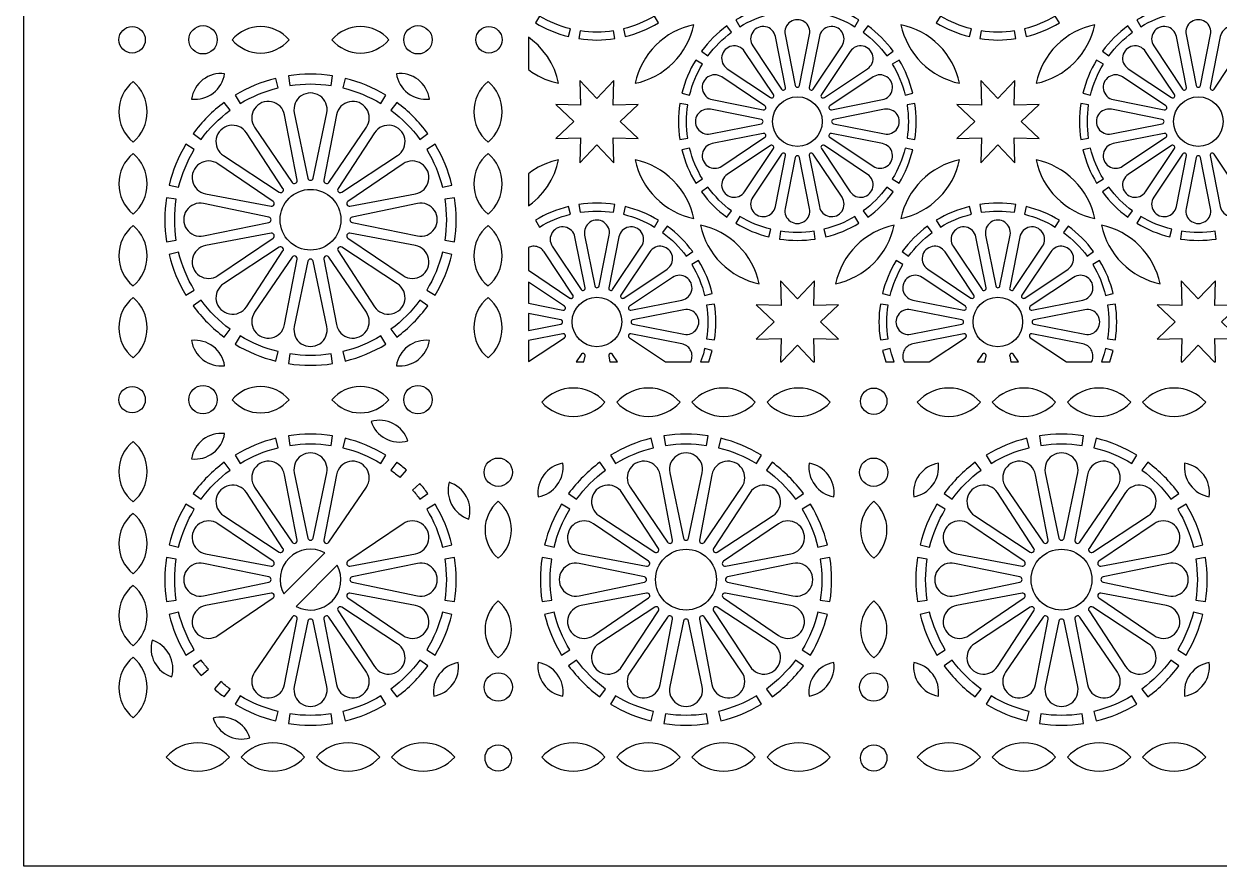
# Model space of a CAD drawing. Header units: millimetres. Extents: x 0 to 1380, y 140 to 1220.
# Drawn here: x 0 to 417.3, y 139.8 to 434 of the extents above; entities that cross this region are included whole.
import ezdxf

# ---------------------------------------------------------------- set-up
doc = ezdxf.new("R2010")
doc.units = ezdxf.units.MM
doc.layers.add('CUT', color=1, linetype='CONTINUOUS')

msp = doc.modelspace()

# ---------------------------------------------------------------- linework, layer by layer
at = {"layer": 'CUT'}
for points in [[(0, 1220), (1380.15, 1220), (1380.15, 139.85), (0, 139.85)], [(176.15, 418.141), (177.393, 417.216), (179.595, 415.888), (181.916, 414.78), (184.333, 413.903), (186.705, 413.295), (186.097, 415.667), (185.22, 418.084), (184.112, 420.405), (182.784, 422.607), (181.249, 424.67), (179.521, 426.576), (177.616, 428.303), (176.15, 429.394)], [(185.708, 393.974), (194.357, 394.207), (194.124, 385.558), (200.075, 391.839), (206.026, 385.558), (205.793, 394.207), (214.442, 393.974), (208.161, 399.925), (214.442, 405.876), (205.793, 405.643), (206.026, 414.292), (200.075, 408.011), (194.124, 414.292), (194.357, 405.643), (185.708, 405.876), (191.989, 399.925)], [(325.708, 393.974), (334.357, 394.207), (334.124, 385.558), (340.075, 391.839), (346.026, 385.558), (345.793, 394.207), (354.442, 393.974), (348.161, 399.925), (354.442, 405.876), (345.793, 405.643), (346.026, 414.292), (340.075, 408.011), (334.124, 414.292), (334.357, 405.643), (325.708, 405.876), (331.989, 399.925)], [(176.15, 370.456), (177.616, 371.547), (179.521, 373.274), (181.249, 375.18), (182.784, 377.243), (184.112, 379.445), (185.22, 381.766), (186.097, 384.183), (186.705, 386.555), (184.333, 385.947), (181.916, 385.07), (179.595, 383.962), (177.393, 382.634), (176.15, 381.709)], [(176.15, 347.986), (190.658, 338.292), (190.726, 338.251), (190.796, 338.219), (190.869, 338.193), (190.943, 338.176), (191.02, 338.166), (191.098, 338.163), (191.174, 338.169), (191.249, 338.182), (191.324, 338.203), (191.395, 338.231), (191.463, 338.267), (191.528, 338.31), (191.588, 338.358), (191.642, 338.412), (191.69, 338.472), (191.733, 338.537), (191.769, 338.605), (191.797, 338.676), (191.818, 338.751), (191.831, 338.826), (191.837, 338.902), (191.834, 338.98), (191.824, 339.057), (191.807, 339.131), (191.781, 339.204), (191.749, 339.274), (191.708, 339.342), (181.626, 354.431), (181.353, 354.796), (181.047, 355.129), (180.705, 355.429), (180.336, 355.693), (179.941, 355.915), (179.525, 356.096), (179.092, 356.233), (178.647, 356.324), (178.195, 356.368), (177.742, 356.366), (177.291, 356.316), (176.848, 356.22), (176.416, 356.078), (176.15, 355.958)], [(176.15, 336.443), (188.174, 334.051), (188.252, 334.04), (188.329, 334.036), (188.406, 334.041), (188.481, 334.053), (188.556, 334.073), (188.628, 334.101), (188.697, 334.135), (188.761, 334.176), (188.821, 334.224), (188.877, 334.278), (188.926, 334.337), (188.97, 334.4), (189.006, 334.468), (189.036, 334.539), (189.058, 334.613), (189.073, 334.688), (189.079, 334.766), (189.078, 334.842), (189.069, 334.919), (189.053, 334.994), (189.028, 335.066), (188.996, 335.137), (188.958, 335.204), (188.913, 335.266), (188.861, 335.324), (188.805, 335.376), (188.742, 335.423), (176.15, 343.837)], [(264.543, 316), (270.075, 321.839), (275.607, 316), (276.014, 316), (275.793, 324.207), (284.442, 323.974), (278.161, 329.925), (284.442, 335.876), (275.793, 335.643), (276.026, 344.292), (270.075, 338.011), (264.124, 344.292), (264.357, 335.643), (255.708, 335.876), (261.989, 329.925), (255.708, 323.974), (264.357, 324.207), (264.136, 316)], [(404.543, 316), (410.075, 321.839), (415.607, 316), (416.014, 316), (415.793, 324.207), (424.442, 323.974), (418.161, 329.925), (424.442, 335.876), (415.793, 335.643), (416.026, 344.292), (410.075, 338.011), (404.124, 344.292), (404.357, 335.643), (395.708, 335.876), (401.989, 329.925), (395.708, 323.974), (404.357, 324.207), (404.136, 316)], [(176.15, 326.924), (187.5, 329.182), (187.577, 329.202), (187.65, 329.228), (187.719, 329.262), (187.784, 329.302), (187.845, 329.349), (187.901, 329.402), (187.952, 329.46), (187.995, 329.523), (188.034, 329.59), (188.064, 329.661), (188.087, 329.735), (188.103, 329.809), (188.11, 329.887), (188.11, 329.963), (188.103, 330.041), (188.087, 330.115), (188.064, 330.189), (188.034, 330.26), (187.995, 330.327), (187.952, 330.39), (187.901, 330.448), (187.845, 330.501), (187.784, 330.548), (187.719, 330.588), (187.65, 330.622), (187.577, 330.648), (187.5, 330.668), (176.15, 332.926)], [(188.742, 324.427), (188.805, 324.474), (188.861, 324.526), (188.913, 324.584), (188.958, 324.646), (188.996, 324.713), (189.028, 324.784), (189.053, 324.856), (189.069, 324.931), (189.078, 325.008), (189.079, 325.084), (189.073, 325.162), (189.058, 325.237), (189.036, 325.311), (189.006, 325.382), (188.97, 325.45), (188.926, 325.513), (188.877, 325.572), (188.821, 325.626), (188.761, 325.674), (188.697, 325.715), (188.628, 325.749), (188.556, 325.777), (188.481, 325.797), (188.406, 325.809), (188.329, 325.814), (188.252, 325.81), (188.174, 325.799), (176.15, 323.407), (176.15, 316.065)], [(232.815, 316), (232.96, 316.304), (233.111, 316.731), (233.218, 317.173), (233.278, 317.622), (233.291, 318.075), (233.257, 318.528), (233.176, 318.975), (233.05, 319.41), (232.878, 319.83), (232.665, 320.231), (232.41, 320.607), (232.118, 320.954), (231.792, 321.269), (231.435, 321.549), (231.05, 321.79), (230.643, 321.99), (230.217, 322.146), (229.775, 322.259), (211.976, 325.799), (211.898, 325.81), (211.821, 325.814), (211.744, 325.809), (211.669, 325.797), (211.594, 325.777), (211.522, 325.749), (211.453, 325.715), (211.389, 325.674), (211.329, 325.626), (211.273, 325.572), (211.224, 325.513), (211.18, 325.45), (211.144, 325.382), (211.114, 325.311), (211.092, 325.237), (211.077, 325.162), (211.071, 325.084), (211.072, 325.008), (211.081, 324.931), (211.097, 324.856), (211.122, 324.784), (211.154, 324.713), (211.192, 324.646), (211.237, 324.584), (211.289, 324.526), (211.345, 324.474), (211.408, 324.427), (224.02, 316)], [(316.13, 316), (328.742, 324.427), (328.805, 324.474), (328.861, 324.526), (328.913, 324.584), (328.958, 324.646), (328.996, 324.713), (329.028, 324.784), (329.053, 324.856), (329.069, 324.931), (329.078, 325.008), (329.079, 325.084), (329.073, 325.162), (329.058, 325.237), (329.036, 325.311), (329.006, 325.382), (328.97, 325.45), (328.926, 325.513), (328.877, 325.572), (328.821, 325.626), (328.761, 325.674), (328.697, 325.715), (328.628, 325.749), (328.556, 325.777), (328.481, 325.797), (328.406, 325.809), (328.329, 325.814), (328.252, 325.81), (328.174, 325.799), (310.375, 322.259), (309.933, 322.146), (309.507, 321.99), (309.1, 321.79), (308.715, 321.549), (308.358, 321.269), (308.032, 320.954), (307.74, 320.607), (307.485, 320.231), (307.272, 319.83), (307.1, 319.41), (306.974, 318.975), (306.893, 318.528), (306.859, 318.075), (306.872, 317.622), (306.932, 317.173), (307.039, 316.731), (307.19, 316.304), (307.335, 316)], [(372.815, 316), (372.96, 316.304), (373.111, 316.731), (373.218, 317.173), (373.278, 317.622), (373.291, 318.075), (373.257, 318.528), (373.176, 318.975), (373.05, 319.41), (372.878, 319.83), (372.665, 320.231), (372.41, 320.607), (372.118, 320.954), (371.792, 321.269), (371.435, 321.549), (371.05, 321.79), (370.643, 321.99), (370.217, 322.146), (369.775, 322.259), (351.976, 325.799), (351.898, 325.81), (351.821, 325.814), (351.744, 325.809), (351.669, 325.797), (351.594, 325.777), (351.522, 325.749), (351.453, 325.715), (351.389, 325.674), (351.329, 325.626), (351.273, 325.572), (351.224, 325.513), (351.18, 325.45), (351.144, 325.382), (351.114, 325.311), (351.092, 325.237), (351.077, 325.162), (351.071, 325.084), (351.072, 325.008), (351.081, 324.931), (351.097, 324.856), (351.122, 324.784), (351.154, 324.713), (351.192, 324.646), (351.237, 324.584), (351.289, 324.526), (351.345, 324.474), (351.408, 324.427), (364.02, 316)], [(195.546, 316), (195.949, 318.024), (195.96, 318.102), (195.964, 318.179), (195.959, 318.256), (195.947, 318.331), (195.927, 318.406), (195.899, 318.478), (195.865, 318.547), (195.824, 318.611), (195.776, 318.671), (195.722, 318.727), (195.663, 318.776), (195.6, 318.82), (195.532, 318.856), (195.461, 318.886), (195.387, 318.908), (195.312, 318.923), (195.234, 318.929), (195.158, 318.928), (195.081, 318.919), (195.006, 318.903), (194.934, 318.878), (194.863, 318.846), (194.796, 318.808), (194.734, 318.763), (194.676, 318.711), (194.624, 318.655), (194.577, 318.592), (192.845, 316)], [(207.305, 316), (205.573, 318.592), (205.526, 318.655), (205.474, 318.711), (205.416, 318.763), (205.354, 318.808), (205.287, 318.846), (205.216, 318.878), (205.144, 318.903), (205.069, 318.919), (204.992, 318.928), (204.916, 318.929), (204.838, 318.923), (204.763, 318.908), (204.689, 318.886), (204.618, 318.856), (204.55, 318.82), (204.487, 318.776), (204.428, 318.727), (204.374, 318.671), (204.326, 318.611), (204.285, 318.547), (204.251, 318.478), (204.223, 318.406), (204.203, 318.331), (204.191, 318.256), (204.186, 318.179), (204.19, 318.102), (204.201, 318.024), (204.604, 316)], [(239.167, 316), (240.374, 320.013), (237.697, 320.666), (237.245, 318.813), (236.244, 316)], [(303.906, 316), (302.905, 318.813), (302.453, 320.666), (299.776, 320.013), (300.983, 316)], [(335.546, 316), (335.949, 318.024), (335.96, 318.102), (335.964, 318.179), (335.959, 318.256), (335.947, 318.331), (335.927, 318.406), (335.899, 318.478), (335.865, 318.547), (335.824, 318.611), (335.776, 318.671), (335.722, 318.727), (335.663, 318.776), (335.6, 318.82), (335.532, 318.856), (335.461, 318.886), (335.387, 318.908), (335.312, 318.923), (335.234, 318.929), (335.158, 318.928), (335.081, 318.919), (335.006, 318.903), (334.934, 318.878), (334.863, 318.846), (334.796, 318.808), (334.734, 318.763), (334.676, 318.711), (334.624, 318.655), (334.577, 318.592), (332.845, 316)], [(347.305, 316), (345.573, 318.592), (345.526, 318.655), (345.474, 318.711), (345.416, 318.763), (345.354, 318.808), (345.287, 318.846), (345.216, 318.878), (345.144, 318.903), (345.069, 318.919), (344.992, 318.928), (344.916, 318.929), (344.838, 318.923), (344.763, 318.908), (344.689, 318.886), (344.618, 318.856), (344.55, 318.82), (344.487, 318.776), (344.428, 318.727), (344.374, 318.671), (344.326, 318.611), (344.285, 318.547), (344.251, 318.478), (344.223, 318.406), (344.203, 318.331), (344.191, 318.256), (344.186, 318.179), (344.19, 318.102), (344.201, 318.024), (344.604, 316)], [(379.167, 316), (380.374, 320.013), (377.697, 320.666), (377.245, 318.813), (376.244, 316)]]:
    msp.add_lwpolyline(points, close=True, dxfattribs=at)
for points in [[(260.162, 440.228, 0.0759046), (248.586, 435.434), (250.019, 433.075, -0.0758398), (260.816, 437.547)], [(291.564, 435.434, 0.0759046), (279.988, 440.228), (279.334, 437.547, -0.0758398), (290.131, 433.075)], [(400.162, 440.228, 0.0759046), (388.586, 435.434), (390.019, 433.075, -0.0758398), (400.816, 437.547)], [(178.586, 434.416, 0.0759046), (190.162, 429.622), (190.816, 432.303, -0.0758398), (180.019, 436.775)], [(209.988, 429.622, 0.0759046), (221.564, 434.416), (220.131, 436.775, -0.0758398), (209.334, 432.303)], [(270.817, 412.498), (274.358, 430.301, 1.2185037), (265.792, 430.301), (269.333, 412.498, 0.8206783)], [(318.586, 434.416, 0.0759046), (330.162, 429.622), (330.816, 432.303, -0.0758398), (320.019, 436.775)], [(349.988, 429.622, 0.0759046), (361.564, 434.416), (360.131, 436.775, -0.0758398), (349.334, 432.303)], [(410.817, 412.498), (414.358, 430.301, 1.2185037), (405.792, 430.301), (409.333, 412.498, 0.8206783)], [(92.607, 428.496, 0.2205825), (82.655, 433.111, 0.2205825), (72.703, 428.496, 0.2205825), (82.655, 423.881, 0.2205825)], [(127.447, 428.496, 0.2205825), (117.495, 433.111, 0.2205825), (107.543, 428.496, 0.2205825), (117.495, 423.881, 0.2205825)], [(193.811, 428.896, 0.0759046), (206.339, 428.896), (205.918, 431.623, -0.0758397), (194.232, 431.623)], [(220.629, 426.576, 0.1456685), (213.438, 413.288, 0.1456685), (226.726, 420.479, 0.1456685), (233.917, 433.767, 0.1456685)], [(245.493, 433.367, 0.0759044), (236.633, 424.507), (238.86, 422.877, -0.0758399), (247.123, 431.14)], [(265.949, 411.824), (262.408, 429.627, 1.2185033), (254.493, 426.349), (264.578, 411.257, 0.8206798)], [(275.572, 411.257), (285.657, 426.349, 1.2185033), (277.742, 429.627), (274.201, 411.824, 0.8206798)], [(303.517, 424.507, 0.0759044), (294.657, 433.367), (293.027, 431.14, -0.0758399), (301.29, 422.877)], [(313.424, 420.479, 0.1456685), (326.712, 413.288, 0.1456685), (319.521, 426.576, 0.1456685), (306.233, 433.767, 0.1456685)], [(333.811, 428.896, 0.0759046), (346.339, 428.896), (345.918, 431.623, -0.0758397), (334.232, 431.623)], [(360.629, 426.576, 0.1456685), (353.438, 413.288, 0.1456685), (366.726, 420.479, 0.1456685), (373.917, 433.767, 0.1456685)], [(385.493, 433.367, 0.0759044), (376.633, 424.507), (378.86, 422.877, -0.0758399), (387.123, 431.14)], [(405.949, 411.824), (402.408, 429.627, 1.2185033), (394.493, 426.349), (404.578, 411.257, 0.8206798)], [(415.572, 411.257), (425.657, 426.349, 1.2185033), (417.742, 429.627), (414.201, 411.824, 0.8206798)], [(261.71, 409.34), (251.625, 424.432, 1.2185039), (245.568, 418.375), (260.66, 408.29, 0.8206772)], [(279.49, 408.29), (294.582, 418.375, 1.2185039), (288.525, 424.432), (278.44, 409.34, 0.8206772)], [(401.71, 409.34), (391.625, 424.432, 1.2185039), (385.568, 418.375), (400.66, 408.29, 0.8206772)], [(234.566, 421.414, 0.0759046), (229.772, 409.838), (232.453, 409.184, -0.0758398), (236.925, 419.981)], [(310.378, 409.838, 0.0759046), (305.584, 421.414), (303.225, 419.981, -0.0758398), (307.697, 409.184)], [(374.566, 421.414, 0.0759046), (369.772, 409.838), (372.453, 409.184, -0.0758398), (376.925, 419.981)], [(38.1, 413.928, 0.2224801), (33.15, 403.354, 0.2224801), (38.1, 392.779, 0.2224801), (43.05, 403.354, 0.2224801)], [(70.077, 416.656, 0.1947317), (62.526, 414.567, 0.1947318), (58.554, 407.812, 0.1947317), (66.105, 409.901, 0.1947318)], [(75.509, 406.212, -0.076018), (88.756, 411.7), (87.947, 415.016, 0.0760714), (73.736, 409.13)], [(92.906, 412.525, -0.0760181), (107.244, 412.525), (107.766, 415.899, 0.0760714), (92.384, 415.899)], [(111.394, 411.7, -0.076018), (124.641, 406.212), (126.414, 409.13, 0.0760714), (112.203, 415.016)], [(141.596, 407.812, 0.1947318), (137.624, 414.567, 0.1947317), (130.073, 416.656, 0.1947318), (134.045, 409.901, 0.1947317)], [(162.05, 413.928, 0.2224801), (157.1, 403.354, 0.2224801), (162.05, 392.779, 0.2224801), (167, 403.354, 0.2224801)], [(258.743, 405.422), (243.651, 415.507, 1.2185033), (240.373, 407.592), (258.176, 404.051, 0.8206798)], [(281.974, 404.051), (299.777, 407.592, 1.2185033), (296.499, 415.507), (281.407, 405.422, 0.8206798)], [(398.743, 405.422), (383.651, 415.507, 1.2185033), (380.373, 407.592), (398.176, 404.051, 0.8206798)], [(100.999, 380.159), (105.739, 402.957, 1.229312), (94.411, 402.957), (99.151, 380.159, 0.8134629)], [(61.852, 393.723, -0.0760181), (71.991, 403.862), (69.975, 406.617, 0.0760714), (59.098, 395.74)], [(95.372, 379.407), (91.027, 402.284, 1.2293119), (80.561, 397.949), (93.665, 378.7, 0.8134632)], [(106.485, 378.7), (119.589, 397.949, 1.2293119), (109.123, 402.284), (104.778, 379.407, 0.8134632)], [(128.159, 403.862, -0.0760181), (138.298, 393.723), (141.052, 395.74, 0.0760714), (130.175, 406.617)], [(229.046, 406.189, 0.0759046), (229.046, 393.661), (231.773, 394.082, -0.0758397), (231.773, 405.768)], [(311.104, 393.661, 0.0759046), (311.104, 406.189), (308.377, 405.768, -0.0758397), (308.377, 394.082)], [(369.046, 406.189, 0.0759046), (369.046, 393.661), (371.773, 394.082, -0.0758397), (371.773, 405.768)], [(257.502, 400.667), (239.699, 404.208, 1.2185037), (239.699, 395.642), (257.502, 399.183, 0.8206783)], [(282.648, 399.183), (300.451, 395.642, 1.2185037), (300.451, 404.208), (282.648, 400.667, 0.8206783)], [(397.502, 400.667), (379.699, 404.208, 1.2185037), (379.699, 395.642), (397.502, 399.183, 0.8206783)], [(90.461, 376.559), (77.692, 396.032, 1.2293119), (69.682, 388.022), (89.155, 375.253, 0.8134633)], [(110.995, 375.253), (130.468, 388.022, 1.2293119), (122.458, 396.032), (109.689, 376.559, 0.8134633)], [(258.176, 395.799), (240.373, 392.258, 1.2185033), (243.651, 384.343), (258.743, 394.428, 0.8206798)], [(281.407, 394.428), (296.499, 384.343, 1.2185033), (299.777, 392.258), (281.974, 395.799, 0.8206798)], [(398.176, 395.799), (380.373, 392.258, 1.2185033), (383.651, 384.343), (398.743, 394.428, 0.8206798)], [(38.1, 388.785, 0.2224801), (33.15, 378.211, 0.2224801), (38.1, 367.636, 0.2224801), (43.05, 378.211, 0.2224801)], [(54.015, 376.958, -0.0760181), (59.502, 390.206), (56.584, 391.979, 0.0760714), (50.698, 377.767)], [(140.648, 390.206, -0.0760181), (146.135, 376.958), (149.452, 377.767, 0.0760714), (143.566, 391.979)], [(162.05, 388.785, 0.2224801), (157.1, 378.211, 0.2224801), (162.05, 367.636, 0.2224801), (167, 378.211, 0.2224801)], [(229.772, 390.012, 0.0759046), (234.566, 378.436), (236.925, 379.869, -0.0758398), (232.453, 390.666)], [(260.66, 391.56), (245.568, 381.475, 1.2185039), (251.625, 375.418), (261.71, 390.51, 0.8206772)], [(264.578, 388.593), (254.493, 373.501, 1.2185033), (262.408, 370.223), (265.949, 388.026, 0.8206798)], [(274.201, 388.026), (277.742, 370.223, 1.2185033), (285.657, 373.501), (275.572, 388.593, 0.8206798)], [(278.44, 390.51), (288.525, 375.418, 1.2185039), (294.582, 381.475), (279.49, 391.56, 0.8206772)], [(305.584, 378.436, 0.0759046), (310.378, 390.012), (307.697, 390.666, -0.0758398), (303.225, 379.869)], [(369.772, 390.012, 0.0759046), (374.566, 378.436), (376.925, 379.869, -0.0758398), (372.453, 390.666)], [(400.66, 391.56), (385.568, 381.475, 1.2185039), (391.625, 375.418), (401.71, 390.51, 0.8206772)], [(404.578, 388.593), (394.493, 373.501, 1.2185033), (402.408, 370.223), (405.949, 388.026, 0.8206798)], [(414.201, 388.026), (417.742, 370.223, 1.2185033), (425.657, 373.501), (415.572, 388.593, 0.8206798)], [(87.014, 372.049), (67.766, 385.153, 1.2293118), (63.43, 374.688), (86.307, 370.343, 0.8134636)], [(113.843, 370.343), (136.72, 374.688, 1.2293118), (132.384, 385.153), (113.136, 372.049, 0.8134636)], [(226.726, 379.371, 0.1456685), (213.438, 386.562, 0.1456685), (220.629, 373.274, 0.1456685), (233.917, 366.083, 0.1456685)], [(269.333, 387.352), (265.792, 369.549, 1.2185037), (274.358, 369.549), (270.817, 387.352, 0.8206783)], [(319.521, 373.274, 0.1456685), (326.712, 386.562, 0.1456685), (313.424, 379.371, 0.1456685), (306.233, 366.083, 0.1456685)], [(366.726, 379.371, 0.1456685), (353.438, 386.562, 0.1456685), (360.629, 373.274, 0.1456685), (373.917, 366.083, 0.1456685)], [(409.333, 387.352), (405.792, 369.549, 1.2185037), (414.358, 369.549), (410.817, 387.352, 0.8206783)], [(236.633, 375.343, 0.0759044), (245.493, 366.483), (247.123, 368.71, -0.0758399), (238.86, 376.973)], [(294.657, 366.483, 0.0759044), (303.517, 375.343), (301.29, 376.973, -0.0758399), (293.027, 368.71)], [(376.633, 375.343, 0.0759044), (385.493, 366.483), (387.123, 368.71, -0.0758399), (378.86, 376.973)], [(53.189, 358.47, -0.076018), (53.189, 372.809), (49.815, 373.33, 0.0760715), (49.815, 357.949)], [(85.556, 366.563), (62.757, 371.304, 1.2293119), (62.757, 359.975), (85.556, 364.715, 0.8134633)], [(114.594, 364.715), (137.393, 359.975, 1.2293119), (137.393, 371.304), (114.594, 366.563, 0.8134633)], [(146.961, 372.809, -0.076018), (146.961, 358.47), (150.335, 357.949, 0.0760715), (150.335, 373.33)], [(206.339, 370.954, 0.0759046), (193.811, 370.954), (194.232, 368.227, -0.0758397), (205.918, 368.227)], [(346.339, 370.954, 0.0759046), (333.811, 370.954), (334.232, 368.227, -0.0758397), (345.918, 368.227)], [(190.162, 370.228, 0.0759046), (178.586, 365.434), (180.019, 363.075, -0.0758398), (190.816, 367.547)], [(221.564, 365.434, 0.0759046), (209.988, 370.228), (209.334, 367.547, -0.0758398), (220.131, 363.075)], [(330.162, 370.228, 0.0759046), (318.586, 365.434), (320.019, 363.075, -0.0758398), (330.816, 367.547)], [(361.564, 365.434, 0.0759046), (349.988, 370.228), (349.334, 367.547, -0.0758398), (360.131, 363.075)], [(38.1, 363.642, 0.2224801), (33.15, 353.068, 0.2224801), (38.1, 342.493, 0.2224801), (43.05, 353.068, 0.2224801)], [(162.05, 363.642, 0.2224801), (157.1, 353.068, 0.2224801), (162.05, 342.493, 0.2224801), (167, 353.068, 0.2224801)], [(195.949, 341.824), (192.408, 359.627, 1.2185033), (184.493, 356.349), (194.578, 341.257, 0.8206798)], [(200.817, 342.498), (204.358, 360.301, 1.2185037), (195.792, 360.301), (199.333, 342.498, 0.8206783)], [(205.572, 341.257), (215.657, 356.349, 1.2185033), (207.742, 359.627), (204.201, 341.824, 0.8206798)], [(233.517, 354.507, 0.0759044), (224.657, 363.367), (223.027, 361.14, -0.0758399), (231.29, 352.877)], [(243.424, 350.479, 0.1456685), (256.712, 343.288, 0.1456685), (249.521, 356.576, 0.1456685), (236.233, 363.767, 0.1456685)], [(248.586, 364.416, 0.0759046), (260.162, 359.622), (260.816, 362.303, -0.0758398), (250.019, 366.775)], [(279.988, 359.622, 0.0759046), (291.564, 364.416), (290.131, 366.775, -0.0758398), (279.334, 362.303)], [(290.629, 356.576, 0.1456685), (283.438, 343.288, 0.1456685), (296.726, 350.479, 0.1456685), (303.917, 363.767, 0.1456685)], [(315.493, 363.367, 0.0759044), (306.633, 354.507), (308.86, 352.877, -0.0758399), (317.123, 361.14)], [(335.949, 341.824), (332.408, 359.627, 1.2185033), (324.493, 356.349), (334.578, 341.257, 0.8206798)], [(340.817, 342.498), (344.358, 360.301, 1.2185037), (335.792, 360.301), (339.333, 342.498, 0.8206783)], [(345.572, 341.257), (355.657, 356.349, 1.2185033), (347.742, 359.627), (344.201, 341.824, 0.8206798)], [(373.517, 354.507, 0.0759044), (364.657, 363.367), (363.027, 361.14, -0.0758399), (371.29, 352.877)], [(383.424, 350.479, 0.1456685), (396.712, 343.288, 0.1456685), (389.521, 356.576, 0.1456685), (376.233, 363.767, 0.1456685)], [(388.586, 364.416, 0.0759046), (400.162, 359.622), (400.816, 362.303, -0.0758398), (390.019, 366.775)], [(86.307, 360.936), (63.43, 356.591, 1.2293118), (67.766, 346.126), (87.014, 359.23, 0.8134636)], [(113.136, 359.23), (132.384, 346.126, 1.2293118), (136.72, 356.591), (113.843, 360.936, 0.8134636)], [(263.811, 358.896, 0.0759046), (276.339, 358.896), (275.918, 361.623, -0.0758397), (264.232, 361.623)], [(403.811, 358.896, 0.0759046), (416.339, 358.896), (415.918, 361.623, -0.0758397), (404.232, 361.623)], [(89.155, 356.025), (69.682, 343.256, 1.2293119), (77.692, 335.246), (90.461, 354.719, 0.8134633)], [(109.689, 354.719), (122.458, 335.246, 1.2293119), (130.468, 343.256), (110.995, 356.025, 0.8134633)], [(209.49, 338.29), (224.582, 348.375, 1.2185039), (218.525, 354.432), (208.44, 339.34, 0.8206772)], [(331.71, 339.34), (321.625, 354.432, 1.2185039), (315.568, 348.375), (330.66, 338.29, 0.8206772)], [(349.49, 338.29), (364.582, 348.375, 1.2185039), (358.525, 354.432), (348.44, 339.34, 0.8206772)], [(59.502, 341.073, -0.076018), (54.015, 354.321), (50.698, 353.511, 0.0760715), (56.584, 339.3)], [(93.665, 352.579), (80.561, 333.33, 1.2293119), (91.027, 328.995), (95.372, 351.872, 0.8134632)], [(99.151, 351.12), (94.411, 328.322, 1.229312), (105.739, 328.322), (100.999, 351.12, 0.8134629)], [(104.778, 351.872), (109.123, 328.995, 1.2293119), (119.589, 333.33), (106.485, 352.579, 0.8134632)], [(146.135, 354.321, -0.076018), (140.648, 341.073), (143.566, 339.3, 0.0760715), (149.452, 353.511)], [(240.378, 339.838, 0.0759046), (235.584, 351.414), (233.225, 349.981, -0.0758398), (237.697, 339.184)], [(304.566, 351.414, 0.0759046), (299.772, 339.838), (302.453, 339.184, -0.0758398), (306.925, 349.981)], [(380.378, 339.838, 0.0759046), (375.584, 351.414), (373.225, 349.981, -0.0758398), (377.697, 339.184)], [(211.974, 334.051), (229.777, 337.592, 1.2185033), (226.499, 345.507), (211.407, 335.422, 0.8206798)], [(328.743, 335.422), (313.651, 345.507, 1.2185033), (310.373, 337.592), (328.176, 334.051, 0.8206798)], [(351.974, 334.051), (369.777, 337.592, 1.2185033), (366.499, 345.507), (351.407, 335.422, 0.8206798)], [(38.1, 338.499, 0.2224801), (33.15, 327.925, 0.2224801), (38.1, 317.351, 0.2224801), (43.05, 327.925, 0.2224801)], [(162.05, 338.499, 0.2224801), (157.1, 327.925, 0.2224801), (162.05, 317.351, 0.2224801), (167, 327.925, 0.2224801)], [(71.991, 327.417, -0.0760181), (61.852, 337.556), (59.098, 335.539, 0.0760714), (69.975, 324.662)], [(138.298, 337.556, -0.0760181), (128.159, 327.417), (130.175, 324.662, 0.0760714), (141.052, 335.539)], [(212.648, 329.183), (230.451, 325.642, 1.2185037), (230.451, 334.208), (212.648, 330.667, 0.8206783)], [(241.104, 323.661, 0.0759046), (241.104, 336.189), (238.377, 335.768, -0.0758397), (238.377, 324.082)], [(299.046, 336.189, 0.0759046), (299.046, 323.661), (301.773, 324.082, -0.0758397), (301.773, 335.768)], [(327.502, 330.667), (309.699, 334.208, 1.2185037), (309.699, 325.642), (327.502, 329.183, 0.8206783)], [(352.648, 329.183), (370.451, 325.642, 1.2185037), (370.451, 334.208), (352.648, 330.667, 0.8206783)], [(381.104, 323.661, 0.0759046), (381.104, 336.189), (378.377, 335.768, -0.0758397), (378.377, 324.082)], [(58.554, 323.467, 0.1947316), (62.526, 316.712, 0.1947316), (70.077, 314.623, 0.1947316), (66.105, 321.377, 0.1947317)], [(88.756, 319.579, -0.076018), (75.509, 325.066), (73.736, 322.148, 0.0760714), (87.947, 316.262)], [(124.641, 325.066, -0.076018), (111.394, 319.579), (112.203, 316.262, 0.0760714), (126.414, 322.148)], [(130.073, 314.623, 0.1947316), (137.624, 316.712, 0.1947316), (141.596, 323.467, 0.1947317), (134.045, 321.377, 0.1947316)], [(107.244, 318.753, -0.0760182), (92.906, 318.753), (92.384, 315.38, 0.0760713), (107.766, 315.38)], [(92.607, 302.782, 0.2205825), (82.655, 307.397, 0.2205825), (72.703, 302.782, 0.2205825), (82.655, 298.167, 0.2205825)], [(127.447, 302.782, 0.2205825), (117.495, 307.397, 0.2205825), (107.543, 302.782, 0.2205825), (117.495, 298.167, 0.2205825)], [(191.853, 306.85, 0.2138515), (180.808, 301.9, 0.2138515), (191.853, 296.95, 0.2138515), (202.897, 301.9, 0.2138515)], [(218.075, 306.85, 0.2138515), (207.031, 301.9, 0.2138515), (218.075, 296.95, 0.2138515), (229.119, 301.9, 0.2138515)], [(244.297, 306.85, 0.2138515), (233.253, 301.9, 0.2138515), (244.297, 296.95, 0.2138515), (255.342, 301.9, 0.2138515)], [(270.519, 306.85, 0.2138515), (259.475, 301.9, 0.2138515), (270.519, 296.95, 0.2138515), (281.564, 301.9, 0.2138515)], [(322.964, 306.85, 0.2138515), (311.919, 301.9, 0.2138515), (322.964, 296.95, 0.2138515), (334.008, 301.9, 0.2138515)], [(349.186, 306.85, 0.2138515), (338.142, 301.9, 0.2138515), (349.186, 296.95, 0.2138515), (360.231, 301.9, 0.2138515)], [(375.408, 306.85, 0.2138515), (364.364, 301.9, 0.2138515), (375.408, 296.95, 0.2138515), (386.453, 301.9, 0.2138515)], [(401.631, 306.85, 0.2138515), (390.586, 301.9, 0.2138515), (401.631, 296.95, 0.2138515), (412.675, 301.9, 0.2138515)], [(134.062, 288.375, 0.1947317), (129.03, 294.381, 0.1947318), (121.237, 295.195, 0.1947317), (126.269, 289.189, 0.1947318)], [(38.1, 288.214, 0.2224801), (33.15, 277.639, 0.2224801), (38.1, 267.065, 0.2224801), (43.05, 277.639, 0.2224801)], [(70.077, 290.942, 0.1947317), (62.526, 288.853, 0.1947318), (58.554, 282.098, 0.1947317), (66.105, 284.187, 0.1947318)], [(75.509, 280.498, -0.076018), (88.756, 285.985), (87.947, 289.302, 0.0760714), (73.736, 283.416)], [(92.906, 286.811, -0.0760181), (107.244, 286.811), (107.766, 290.185, 0.0760714), (92.384, 290.185)], [(111.394, 285.985, -0.076018), (124.641, 280.498), (126.414, 283.416, 0.0760714), (112.203, 289.302)], [(219.058, 289.302, 0.0760714), (204.847, 283.416), (206.62, 280.498, -0.076018), (219.867, 285.985)], [(238.877, 290.185, 0.0760715), (223.495, 290.185), (224.017, 286.811, -0.0760181), (238.356, 286.811)], [(257.526, 283.416, 0.0760714), (243.314, 289.302), (242.505, 285.985, -0.0760181), (255.753, 280.498)], [(350.169, 289.302, 0.0760714), (335.958, 283.416), (337.731, 280.498, -0.076018), (350.978, 285.985)], [(369.988, 290.185, 0.0760715), (354.606, 290.185), (355.128, 286.811, -0.0760181), (369.467, 286.811)], [(388.637, 283.416, 0.0760714), (374.425, 289.302), (373.616, 285.985, -0.0760181), (386.864, 280.498)], [(100.999, 254.444), (105.739, 277.243, 1.229312), (94.411, 277.243), (99.151, 254.444, 0.8134626)], [(232.11, 254.444), (236.851, 277.243, 1.2293119), (225.522, 277.243), (230.262, 254.444, 0.8134633)], [(363.221, 254.444), (367.962, 277.243, 1.2293119), (356.633, 277.243), (361.373, 254.444, 0.8134633)], [(61.852, 268.009, -0.0760181), (71.991, 278.148), (69.975, 280.902, 0.0760714), (59.098, 270.025)], [(95.372, 253.693), (91.027, 276.57, 1.2293118), (80.561, 272.234), (93.665, 252.986, 0.8134636)], [(106.485, 252.986), (119.589, 272.234, 1.2293118), (109.123, 276.57), (104.778, 253.693, 0.8134636)], [(128.159, 278.148, -0.0216959), (131.365, 275.571), (133.622, 278.133, 0.021749), (130.175, 280.902)], [(186.247, 272.994, 0.1947317), (188.183, 280.586, 0.1947316), (181.511, 276.48, 0.1947317), (179.575, 268.888, 0.1947316)], [(201.086, 280.902, 0.0760715), (190.209, 270.025), (192.963, 268.009, -0.0760181), (203.103, 278.148)], [(226.483, 253.693), (222.138, 276.57, 1.2293118), (211.672, 272.234), (224.776, 252.986, 0.8134636)], [(237.596, 252.986), (250.7, 272.234, 1.229312), (240.235, 276.57), (235.889, 253.693, 0.8134629)], [(272.164, 270.025, 0.0760714), (261.287, 280.902), (259.27, 278.148, -0.0760181), (269.409, 268.009)], [(276.125, 272.994, 0.1947318), (282.797, 268.888, 0.1947317), (280.862, 276.48, 0.1947317), (274.189, 280.586, 0.1947318)], [(317.359, 272.994, 0.1947317), (319.294, 280.586, 0.1947318), (312.622, 276.48, 0.1947318), (310.686, 268.888, 0.1947317)], [(332.197, 280.902, 0.0760714), (321.32, 270.025), (324.075, 268.009, -0.0760181), (334.214, 278.148)], [(357.594, 253.693), (353.249, 276.57, 1.2293118), (342.783, 272.234), (355.887, 252.986, 0.8134636)], [(368.707, 252.986), (381.811, 272.234, 1.2293118), (371.346, 276.57), (367.001, 253.693, 0.8134636)], [(403.275, 270.025, 0.0760714), (392.398, 280.902), (390.381, 278.148, -0.0760181), (400.52, 268.009)], [(407.236, 272.994, 0.1947318), (413.908, 268.888, 0.1947317), (411.973, 276.48, 0.1947317), (405.3, 280.586, 0.1947318)], [(90.461, 250.845), (77.692, 270.318, 1.2293119), (69.682, 262.308), (89.155, 249.539, 0.8134633)], [(141.052, 270.025, 0.021749), (138.283, 273.472), (135.721, 271.215, -0.0216959), (138.298, 268.009)], [(149.339, 266.119, 0.1947317), (155.345, 261.087, 0.1947318), (154.531, 268.88, 0.1947317), (148.525, 273.912, 0.1947318)], [(221.572, 250.845), (208.803, 270.318, 1.2293119), (200.793, 262.308), (220.266, 249.539, 0.8134633)], [(242.106, 249.539), (261.579, 262.308, 1.2293119), (253.569, 270.318), (240.8, 250.845, 0.8134633)], [(352.683, 250.845), (339.914, 270.318, 1.2293119), (331.904, 262.308), (351.377, 249.539, 0.8134633)], [(373.217, 249.539), (392.69, 262.308, 1.2293119), (384.68, 270.318), (371.911, 250.845, 0.8134633)], [(161.016, 257.345, 0.2205825), (165.631, 247.393, 0.2205825), (170.246, 257.345, 0.2205825), (165.631, 267.297, 0.2205825)], [(292.127, 257.345, 0.2205825), (296.742, 247.393, 0.2205825), (301.357, 257.345, 0.2205825), (296.742, 267.297, 0.2205825)], [(38.1, 263.071, 0.2224801), (33.15, 252.496, 0.2224801), (38.1, 241.922, 0.2224801), (43.05, 252.496, 0.2224801)], [(54.015, 251.244, -0.076018), (59.502, 264.491), (56.584, 266.264, 0.0760714), (50.698, 252.053)], [(149.452, 252.053, 0.0760714), (143.566, 266.264), (140.648, 264.491, -0.076018), (146.135, 251.244)], [(187.695, 266.264, 0.0760714), (181.809, 252.053), (185.126, 251.244, -0.076018), (190.613, 264.491)], [(280.563, 252.053, 0.0760714), (274.677, 266.264), (271.759, 264.491, -0.076018), (277.246, 251.244)], [(318.806, 266.264, 0.0760714), (312.92, 252.053), (316.237, 251.244, -0.076018), (321.724, 264.491)], [(411.674, 252.053, 0.0760714), (405.788, 266.264), (402.87, 264.491, -0.076018), (408.358, 251.244)], [(87.014, 246.335), (67.766, 259.439, 1.2293118), (63.43, 248.973), (86.307, 244.628, 0.8134636)], [(113.843, 244.628), (136.72, 248.973, 1.2293118), (132.384, 259.439), (113.136, 246.335, 0.8134636)], [(218.125, 246.335), (198.877, 259.439, 1.2293118), (194.541, 248.973), (217.418, 244.628, 0.8134636)], [(244.954, 244.628), (267.831, 248.973, 1.2293119), (263.496, 259.439), (244.247, 246.335, 0.8134632)], [(349.237, 246.335), (329.988, 259.439, 1.2293119), (325.653, 248.973), (348.529, 244.628, 0.8134631)], [(376.065, 244.628), (398.942, 248.973, 1.2293119), (394.607, 259.439), (375.358, 246.335, 0.8134632)], [(105.087, 249.286, 0.7422074), (90.714, 234.913)], [(53.189, 232.756, -0.0760181), (53.189, 247.094), (49.815, 247.616, 0.0760714), (49.815, 232.234)], [(150.335, 232.234, 0.0760714), (150.335, 247.616), (146.961, 247.094, -0.0760181), (146.961, 232.756)], [(180.926, 247.616, 0.0760714), (180.926, 232.234), (184.3, 232.756, -0.0760181), (184.3, 247.094)], [(281.446, 232.234, 0.0760714), (281.446, 247.616), (278.072, 247.094, -0.0760181), (278.072, 232.756)], [(312.038, 247.616, 0.0760713), (312.038, 232.234), (315.411, 232.756, -0.0760182), (315.411, 247.094)], [(412.557, 232.234, 0.0760714), (412.557, 247.616), (409.183, 247.094, -0.0760181), (409.183, 232.756)], [(85.556, 240.849), (62.757, 245.589, 1.229312), (62.757, 234.261), (85.556, 239.001, 0.8134626)], [(95.063, 230.564, 0.7422074), (109.436, 244.937)], [(114.594, 239.001), (137.393, 234.261, 1.229312), (137.393, 245.589), (114.594, 240.849, 0.8134626)], [(216.667, 240.849), (193.869, 245.589, 1.229312), (193.869, 234.261), (216.667, 239.001, 0.8134629)], [(245.705, 239.001), (268.504, 234.261, 1.229312), (268.504, 245.589), (245.705, 240.849, 0.8134626)], [(347.778, 240.849), (324.98, 245.589, 1.229312), (324.98, 234.261), (347.778, 239.001, 0.8134629)], [(376.817, 239.001), (399.615, 234.261, 1.229312), (399.615, 245.589), (376.817, 240.849, 0.8134629)], [(38.1, 237.928, 0.2224801), (33.15, 227.354, 0.2224801), (38.1, 216.779, 0.2224801), (43.05, 227.354, 0.2224801)], [(86.307, 235.222), (63.43, 230.877, 1.2293118), (67.766, 220.411), (87.014, 233.515, 0.8134636)], [(113.136, 233.515), (132.384, 220.411, 1.2293118), (136.72, 230.877), (113.843, 235.222, 0.8134636)], [(217.418, 235.222), (194.541, 230.877, 1.2293118), (198.877, 220.411), (218.125, 233.515, 0.8134636)], [(244.247, 233.515), (263.496, 220.411, 1.2293119), (267.831, 230.877), (244.954, 235.222, 0.8134632)], [(348.529, 235.222), (325.653, 230.877, 1.2293119), (329.988, 220.411), (349.237, 233.515, 0.8134631)], [(375.358, 233.515), (394.607, 220.411, 1.2293119), (398.942, 230.877), (376.065, 235.222, 0.8134632)], [(109.689, 229.005), (122.458, 209.532, 1.2293119), (130.468, 217.542), (110.995, 230.311, 0.8134633)], [(161.016, 222.505, 0.2205825), (165.631, 212.553, 0.2205825), (170.246, 222.505, 0.2205825), (165.631, 232.457, 0.2205825)], [(220.266, 230.311), (200.793, 217.542, 1.2293119), (208.803, 209.532), (221.572, 229.005, 0.8134633)], [(240.8, 229.005), (253.569, 209.532, 1.2293119), (261.579, 217.542), (242.106, 230.311, 0.8134633)], [(292.127, 222.505, 0.2205825), (296.742, 212.553, 0.2205825), (301.357, 222.505, 0.2205825), (296.742, 232.457, 0.2205825)], [(351.377, 230.311), (331.904, 217.542, 1.2293119), (339.914, 209.532), (352.683, 229.005, 0.8134633)], [(371.911, 229.005), (384.68, 209.532, 1.2293119), (392.69, 217.542), (373.217, 230.311, 0.8134633)], [(59.502, 215.359, -0.076018), (54.015, 228.606), (50.698, 227.797, 0.0760714), (56.584, 213.586)], [(93.665, 226.864), (80.561, 207.616, 1.2293118), (91.027, 203.28), (95.372, 226.157, 0.8134636)], [(99.151, 225.406), (94.411, 202.607, 1.229312), (105.739, 202.607), (100.999, 225.406, 0.8134626)], [(104.778, 226.157), (109.123, 203.28, 1.2293118), (119.589, 207.616), (106.485, 226.864, 0.8134636)], [(143.566, 213.586, 0.0760714), (149.452, 227.797), (146.135, 228.606, -0.076018), (140.648, 215.359)], [(181.809, 227.797, 0.0760714), (187.695, 213.586), (190.613, 215.359, -0.076018), (185.126, 228.606)], [(224.776, 226.864), (211.672, 207.616, 1.2293118), (222.138, 203.28), (226.483, 226.157, 0.8134636)], [(230.262, 225.406), (225.522, 202.607, 1.2293119), (236.851, 202.607), (232.11, 225.406, 0.8134633)], [(235.889, 226.157), (240.235, 203.28, 1.229312), (250.7, 207.616), (237.596, 226.864, 0.8134629)], [(274.677, 213.586, 0.0760714), (280.563, 227.797), (277.246, 228.606, -0.076018), (271.759, 215.359)], [(312.92, 227.797, 0.0760714), (318.806, 213.586), (321.724, 215.359, -0.076018), (316.237, 228.606)], [(355.887, 226.864), (342.783, 207.616, 1.2293118), (353.249, 203.28), (357.594, 226.157, 0.8134636)], [(361.373, 225.406), (356.633, 202.607, 1.2293119), (367.962, 202.607), (363.221, 225.406, 0.8134633)], [(367.001, 226.157), (371.346, 203.28, 1.2293118), (381.811, 207.616), (368.707, 226.864, 0.8134636)], [(405.788, 213.586, 0.0760714), (411.674, 227.797), (408.358, 228.606, -0.076018), (402.87, 215.359)], [(44.805, 218.763, 0.1947318), (45.619, 210.97, 0.1947317), (51.625, 205.938, 0.1947318), (50.811, 213.731, 0.1947317)], [(38.1, 212.785, 0.2224801), (33.15, 202.211, 0.2224801), (38.1, 191.636, 0.2224801), (43.05, 202.211, 0.2224801)], [(64.429, 208.635, -0.0216959), (61.852, 211.841), (59.098, 209.825, 0.021749), (61.867, 206.378)], [(130.175, 198.948, 0.0760714), (141.052, 209.825), (138.298, 211.841, -0.0760181), (128.159, 201.702)], [(145.014, 206.856, 0.1947317), (143.078, 199.264, 0.1947316), (149.75, 203.37, 0.1947317), (151.686, 210.962, 0.1947316)], [(186.247, 206.856, 0.1947316), (179.575, 210.962, 0.1947317), (181.511, 203.37, 0.1947316), (188.183, 199.264, 0.1947317)], [(190.209, 209.825, 0.0760715), (201.086, 198.948), (203.103, 201.702, -0.0760181), (192.963, 211.841)], [(261.287, 198.948, 0.0760714), (272.164, 209.825), (269.409, 211.841, -0.0760181), (259.27, 201.702)], [(276.125, 206.856, 0.1947318), (274.189, 199.264, 0.1947317), (280.862, 203.37, 0.1947317), (282.797, 210.962, 0.1947318)], [(317.359, 206.856, 0.1947317), (310.686, 210.962, 0.1947318), (312.622, 203.37, 0.1947318), (319.294, 199.264, 0.1947317)], [(321.32, 209.825, 0.0760714), (332.197, 198.948), (334.214, 201.702, -0.0760181), (324.075, 211.841)], [(392.398, 198.948, 0.0760714), (403.275, 209.825), (400.52, 211.841, -0.0760181), (390.381, 201.702)], [(407.236, 206.856, 0.1947318), (405.3, 199.264, 0.1947317), (411.973, 203.37, 0.1947317), (413.908, 210.962, 0.1947318)], [(66.528, 201.717, 0.021749), (69.975, 198.948), (71.991, 201.702, -0.0216959), (68.785, 204.279)], [(73.736, 196.434, 0.0760714), (87.947, 190.548), (88.756, 193.865, -0.076018), (75.509, 199.352)], [(112.203, 190.548, 0.0760714), (126.414, 196.434), (124.641, 199.352, -0.076018), (111.394, 193.865)], [(204.847, 196.434, 0.0760714), (219.058, 190.548), (219.867, 193.865, -0.076018), (206.62, 199.352)], [(243.314, 190.548, 0.0760714), (257.526, 196.434), (255.753, 199.352, -0.0760181), (242.505, 193.865)], [(335.958, 196.434, 0.0760714), (350.169, 190.548), (350.978, 193.865, -0.076018), (337.731, 199.352)], [(374.425, 190.548, 0.0760714), (388.637, 196.434), (386.864, 199.352, -0.0760181), (373.616, 193.865)], [(92.384, 189.665, 0.0760714), (107.766, 189.665), (107.244, 193.039, -0.0760181), (92.906, 193.039)], [(223.495, 189.665, 0.0760715), (238.877, 189.665), (238.356, 193.039, -0.0760181), (224.017, 193.039)], [(354.606, 189.665, 0.0760715), (369.988, 189.665), (369.467, 193.039, -0.0760181), (355.128, 193.039)], [(73.881, 190.661, 0.1947318), (66.088, 191.475, 0.1947317), (71.12, 185.469, 0.1947318), (78.913, 184.655, 0.1947317)], [(60.742, 182.9, 0.2138515), (49.697, 177.95, 0.2138515), (60.742, 173, 0.2138515), (71.786, 177.95, 0.2138515)], [(86.964, 182.9, 0.2138515), (75.919, 177.95, 0.2138515), (86.964, 173, 0.2138515), (98.008, 177.95, 0.2138515)], [(113.186, 182.9, 0.2138515), (102.142, 177.95, 0.2138515), (113.186, 173, 0.2138515), (124.231, 177.95, 0.2138515)], [(139.408, 182.9, 0.2138515), (128.364, 177.95, 0.2138515), (139.408, 173, 0.2138515), (150.453, 177.95, 0.2138515)], [(191.853, 182.9, 0.2138515), (180.808, 177.95, 0.2138515), (191.853, 173, 0.2138515), (202.897, 177.95, 0.2138515)], [(218.075, 182.9, 0.2138515), (207.031, 177.95, 0.2138515), (218.075, 173, 0.2138515), (229.119, 177.95, 0.2138515)], [(244.297, 182.9, 0.2138515), (233.253, 177.95, 0.2138515), (244.297, 173, 0.2138515), (255.342, 177.95, 0.2138515)], [(270.519, 182.9, 0.2138515), (259.475, 177.95, 0.2138515), (270.519, 173, 0.2138515), (281.564, 177.95, 0.2138515)], [(322.964, 182.9, 0.2138515), (311.919, 177.95, 0.2138515), (322.964, 173, 0.2138515), (334.008, 177.95, 0.2138515)], [(349.186, 182.9, 0.2138515), (338.142, 177.95, 0.2138515), (349.186, 173, 0.2138515), (360.231, 177.95, 0.2138515)], [(375.408, 182.9, 0.2138515), (364.364, 177.95, 0.2138515), (375.408, 173, 0.2138515), (386.453, 177.95, 0.2138515)], [(401.631, 182.9, 0.2138515), (390.586, 177.95, 0.2138515), (401.631, 173, 0.2138515), (412.675, 177.95, 0.2138515)]]:
    msp.add_lwpolyline(points, format="xyb", close=True, dxfattribs=at)
for centre, radius in [((37.765, 428.496), 4.615), ((62.555, 428.496), 4.95), ((137.595, 428.496), 4.95), ((162.385, 428.496), 4.615), ((270.075, 399.925), 8.657), ((410.075, 399.925), 8.657), ((100.075, 365.639), 10.618), ((200.075, 329.925), 8.657), ((340.075, 329.925), 8.657), ((37.765, 302.782), 4.615), ((62.555, 302.782), 4.95), ((137.595, 302.782), 4.95), ((296.742, 302.235), 4.615), ((165.631, 277.445), 4.95), ((296.742, 277.445), 4.95), ((231.186, 239.925), 10.618), ((362.297, 239.925), 10.618), ((165.631, 202.405), 4.95), ((296.742, 202.405), 4.95), ((165.631, 177.615), 4.615), ((296.742, 177.615), 4.615)]:
    msp.add_circle(centre, radius, dxfattribs=at)

doc.saveas('drawing.dxf')
